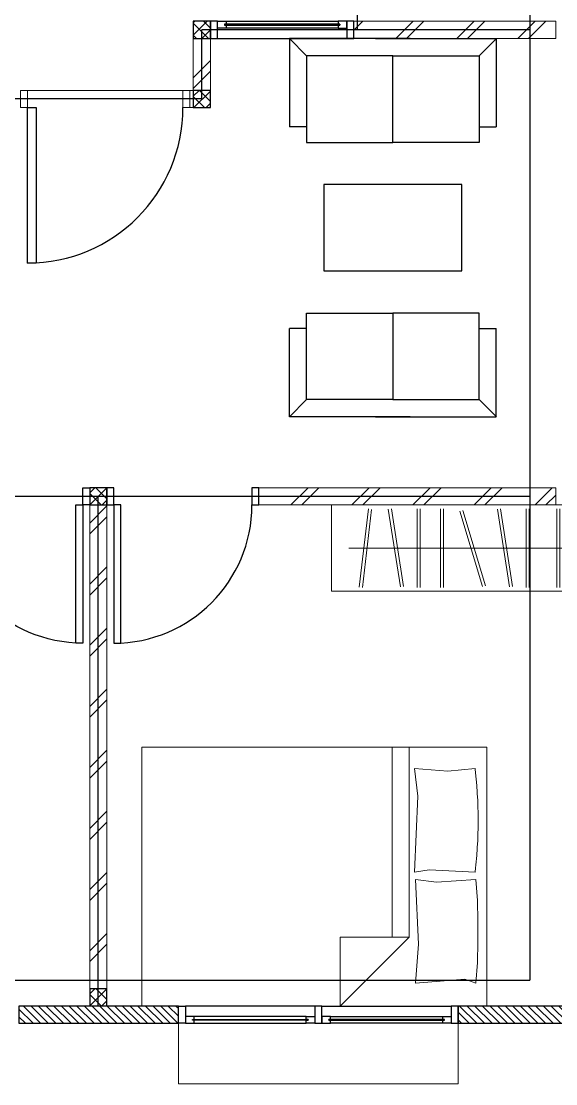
# Model space of a CAD drawing. Header units: millimetres. Extents: x -324 to 75, y -297 to 70.
# Drawn here: x -13.65 to -10.56, y 40.18 to 46.33 of the extents above; entities that cross this region are included whole.
import ezdxf

# ---------------------------------------------------------------- set-up
doc = ezdxf.new("R2010")
doc.units = ezdxf.units.MM
doc.layers.get('defpoints').update_dxf_attribs({"color": 1})
for name, color, linetype, lineweight in [('ars', 11, 'Continuous', 0), ('KOL', 1, 'Continuous', 30), ('KOLOM', 4, 'Continuous', 9), ('lan', 7, 'Continuous', 15), ('tem', 5, 'Continuous', 20)]:
    doc.layers.add(name, color=color, linetype=linetype, lineweight=lineweight)
doc.layers.add('as', color=1, linetype='Continuous', plot=False)
doc.layers.add('FURNITURE', color=68, linetype='Continuous')
doc.layers.add('Kusen', color=30, linetype='Continuous')
pattern_1 = [(45, (74.3438, -0.8551), (-0.1767767, 0.1767767), []), (45, (74.4063, -0.8551), (-0.1767767, 0.1767767), [])]

# ---------------------------------------------------------------- blocks, each defined once
blk = doc.blocks.new('T. J1')
at = {"layer": 'Kusen'}
for p, q in [((-0.7188, 0.1), (-0.0688, 0.1)), ((0.7212, 0.1), (0.0712, 0.1)), ((-0.0188, 0), (-0.7688, 0)), ((-0.0688, 0.06), (-0.7188, 0.06)), ((0.0212, 0), (0.7712, 0)), ((0.0712, 0.06), (0.7212, 0.06))]:
    blk.add_line(p, q, dxfattribs=at)
for points in [[(-0.8088, 0), (-0.7688, 0), (-0.7688, 0.1), (-0.8088, 0.1)], [(-0.0188, 0), (0.0212, 0), (0.0212, 0.1), (-0.0188, 0.1)], [(0.8112, 0), (0.7712, 0), (0.7712, 0.1), (0.8112, 0.1)]]:
    blk.add_lwpolyline(points, close=True, dxfattribs=at)
for points in [[(-0.7188, 0.0775), (-0.7188, 0.06), (-0.7688, 0.06), (-0.7688, 0.1), (-0.7188, 0.1), (-0.7188, 0.0825), (-0.7288, 0.0825), (-0.7288, 0.0775), (-0.7188, 0.0775)], [(-0.0688, 0.0775), (-0.0688, 0.06), (-0.0188, 0.06), (-0.0188, 0.1), (-0.0688, 0.1), (-0.0688, 0.0825), (-0.0588, 0.0825), (-0.0588, 0.0775), (-0.0688, 0.0775)], [(0.0712, 0.0775), (0.0712, 0.06), (0.0212, 0.06), (0.0212, 0.1), (0.0712, 0.1), (0.0712, 0.0825), (0.0612, 0.0825), (0.0612, 0.0775), (0.0712, 0.0775)], [(0.7212, 0.0775), (0.7212, 0.06), (0.7712, 0.06), (0.7712, 0.1), (0.7212, 0.1), (0.7212, 0.0825), (0.7312, 0.0825), (0.7312, 0.0775), (0.7212, 0.0775)]]:
    blk.add_lwpolyline(points, dxfattribs=at)
at = {"layer": 'Kusen', "color": 141}
for points in [[(-0.7288, 0.0775), (-0.0588, 0.0775), (-0.0588, 0.0825), (-0.7288, 0.0825)], [(0.7312, 0.0775), (0.0612, 0.0775), (0.0612, 0.0825), (0.7312, 0.0825)]]:
    blk.add_lwpolyline(points, close=True, dxfattribs=at)
blk = doc.blocks.new('P.80')
at = {"layer": 'Kusen'}
for points in [[(-69.8094, -74.8368), (-69.7694, -74.8368), (-69.7694, -74.0368), (-69.8094, -74.0368)], [(-70.6094, -74.9368), (-70.5694, -74.9368), (-70.5694, -74.8368), (-70.6094, -74.8368)], [(-69.7694, -74.9368), (-69.7294, -74.9368), (-69.7294, -74.8368), (-69.7694, -74.8368)]]:
    blk.add_lwpolyline(points, close=True, dxfattribs=at)
blk.add_arc((-69.7694, -74.8368), 0.8, 90, 180, dxfattribs=at)
blk = doc.blocks.new('K 10.10')
at = {"layer": 'ars'}
h = blk.add_hatch(dxfattribs=at)
h.set_pattern_fill('_USER', color=256, scale=0.05, angle=45, double=1, pattern_type=0)
h.set_pattern_definition([(45, (0, 0), (-0.035355339, 0.035355339), []), (135, (0, 0), (-0.035355339, -0.035355339), [])])
h.paths.add_polyline_path([(1560.5383, 1380.4069), (1560.6383, 1380.4069), (1560.6383, 1380.5069), (1560.5383, 1380.5069)])
at = {"layer": 'KOL'}
blk.add_lwpolyline([(1560.5383, 1380.4069), (1560.6383, 1380.4069), (1560.6383, 1380.5069), (1560.5383, 1380.5069)], close=True, dxfattribs=at)
blk = doc.blocks.new('P-90')
at = {"layer": 'Kusen'}
blk.add_lwpolyline([(374.6908, -21.5979), (374.7408, -21.5979), (374.7408, -22.4979), (374.6908, -22.4979)], close=True, dxfattribs=at)
at = {"layer": 'Kusen', "lineweight": 9}
for points in [[(373.8008, -22.4979), (373.8408, -22.4979), (373.8408, -22.5979), (373.8008, -22.5979)], [(374.7408, -22.4979), (374.7808, -22.4979), (374.7808, -22.5979), (374.7408, -22.5979)]]:
    blk.add_lwpolyline(points, close=True, dxfattribs=at)
at = {"layer": 'Kusen'}
blk.add_arc((374.7408, -22.4979), 0.9, 90, 180, dxfattribs=at)
blk = doc.blocks.new('BED1')
at = {"color": 0, "linetype": 'Continuous'}
for points in [[(1.9976, 0), (1.9976, 1.4976), (0, 1.4976), (0, 0), (1.9976, 0)], [(1.5484, 1.0993), (1.1489, 1.0993), (1.1489, 1.4976), (1.5484, 1.0993)], [(1.9346, 1.3656), (1.9443, 1.2458), (1.9467, 1.1259), (1.9467, 1.0061), (1.9443, 0.8862), (1.9346, 0.7663), (1.707, 0.7809), (1.586, 0.7663), (1.6017, 1.1404), (1.586, 1.3656), (1.8717, 1.3426), (1.9346, 1.3656)], [(1.4492, 1.0993), (1.4492, 0)], [(1.5484, 1.0993), (1.5484, 0)], [(1.9298, 0.1235), (1.7724, 0.138), (1.5799, 0.1235), (1.5981, 0.2833), (1.5799, 0.7228), (1.6634, 0.7094), (1.9298, 0.7228)], [(1.9298, 0.1235), (1.931, 0.1332), (1.9322, 0.1429), (1.9334, 0.1513), (1.9346, 0.161), (1.9346, 0.1707), (1.9358, 0.1804), (1.937, 0.1889), (1.9383, 0.1985), (1.9383, 0.2082), (1.9395, 0.2179), (1.9407, 0.2264), (1.9407, 0.2361), (1.9419, 0.2458), (1.9419, 0.2542), (1.9431, 0.2639), (1.9431, 0.2736), (1.9443, 0.2833), (1.9443, 0.2918), (1.9455, 0.3015), (1.9455, 0.3111), (1.9455, 0.3208), (1.9467, 0.3293), (1.9467, 0.339), (1.9467, 0.3487), (1.9467, 0.3584), (1.9479, 0.3668), (1.9479, 0.3765), (1.9479, 0.3862), (1.9479, 0.3959), (1.9479, 0.4044), (1.9479, 0.414), (1.9479, 0.4237), (1.9479, 0.4334), (1.9479, 0.4419), (1.9479, 0.4516), (1.9479, 0.4613), (1.9479, 0.4709), (1.9479, 0.4794), (1.9467, 0.4891), (1.9467, 0.4988), (1.9467, 0.5085), (1.9467, 0.5169), (1.9455, 0.5266), (1.9455, 0.5363), (1.9455, 0.546), (1.9443, 0.5545), (1.9443, 0.5642), (1.9431, 0.5738), (1.9431, 0.5835), (1.9419, 0.592), (1.9419, 0.6017), (1.9407, 0.6114), (1.9407, 0.6199), (1.9395, 0.6295), (1.9383, 0.6392), (1.9383, 0.6489), (1.937, 0.6574), (1.9358, 0.6671), (1.9346, 0.6768), (1.9346, 0.6864), (1.9334, 0.6949), (1.9322, 0.7046), (1.931, 0.7143), (1.9298, 0.7228)]]:
    blk.add_lwpolyline(points, dxfattribs=at)
blk = doc.blocks.new('LEMARI1')
for points in [[(0.6998, 0.4988), (-0.6998, 0.4988)], [(-0.6998, 0), (0.6998, 0), (0.6998, 0.4988), (-0.6998, 0.4988), (-0.6998, 0)], [(-0.5387, 0.4758), (-0.4855, 0.023)], [(-0.4685, 0.0254), (-0.5206, 0.477)], [(-0.3002, 0.4746), (-0.3705, 0.0242)], [(-0.3523, 0.0218), (-0.2821, 0.4709)], [(-0.2034, 0.477), (-0.2034, 0.0218)], [(-0.1852, 0.0218), (-0.1852, 0.477)], [(-0.0678, 0.477), (-0.0678, 0.0218)], [(-0.0496, 0.0218), (-0.0496, 0.477)], [(0.1755, 0.4722), (0.0436, 0.0363)], [(0.0605, 0.0315), (0.1937, 0.4673)], [(0.3317, 0.4746), (0.2627, 0.0242)], [(0.2797, 0.0218), (0.3499, 0.4709)], [(0.4286, 0.477), (0.4286, 0.0218)], [(0.4467, 0.0218), (0.4467, 0.477)], [(0.6053, 0.477), (0.6053, 0.0218)], [(0.6235, 0.0218), (0.6235, 0.477)], [(0.6998, 0.2494), (-0.5993, 0.2494)]]:
    blk.add_lwpolyline(points)
blk = doc.blocks.new('tamu02')
at = {"linetype": 'Continuous'}
for points in [[(-0.5005, 1.2448), (-0.5998, 1.3453)], [(0.1005, 1.3453), (-0.5985, 1.3453), (-0.5985, 0.8339)], [(-0.0993, 1.3453), (0.5998, 1.3453), (0.5998, 0.8339)], [(0.5005, 1.2448), (0.5998, 1.3453)], [(-0.4993, 0.7444), (0, 0.7444), (0, 1.2448), (-0.4993, 1.2448), (-0.4993, 0.7444)], [(0.5005, 0.7444), (0, 0.7444), (0, 1.2448), (0.5005, 1.2448), (0.5005, 0.7444)], [(-0.4993, 0.8339), (-0.5985, 0.8339)], [(0.5005, 0.8339), (0.5998, 0.8339)], [(-0.4993, -0.2444), (0, -0.2444), (0, -0.7448), (-0.4993, -0.7448), (-0.4993, -0.2444)], [(0.5005, -0.2444), (0, -0.2444), (0, -0.7448), (0.5005, -0.7448), (0.5005, -0.2444)], [(0.1005, -0.8453), (-0.5985, -0.8453), (-0.5985, -0.3339)], [(-0.4993, -0.3339), (-0.5985, -0.3339)], [(-0.0993, -0.8453), (0.5998, -0.8453), (0.5998, -0.3339)], [(0.5005, -0.3339), (0.5998, -0.3339)], [(-0.5005, -0.7448), (-0.5998, -0.8453)], [(0.5005, -0.7448), (0.5998, -0.8453)]]:
    blk.add_lwpolyline(points, dxfattribs=at)
blk.add_lwpolyline([(0.4, 0.5), (0.4, 0), (-0.4, 0), (-0.4, 0.5), (0.4, 0.5)])
blk = doc.blocks.new('T. J2')
at = {"layer": 'Kusen'}
for p, q in [((-0.3692, 0.1), (0.2808, 0.1)), ((-0.4192, 0), (0.3308, 0)), ((0.2808, 0.06), (-0.3692, 0.06))]:
    blk.add_line(p, q, dxfattribs=at)
for points in [[(-0.4592, 0), (-0.4192, 0), (-0.4192, 0.1), (-0.4592, 0.1)], [(0.3308, 0), (0.3708, 0), (0.3708, 0.1), (0.3308, 0.1)]]:
    blk.add_lwpolyline(points, close=True, dxfattribs=at)
for points in [[(-0.3692, 0.0775), (-0.3692, 0.06), (-0.4192, 0.06), (-0.4192, 0.1), (-0.3692, 0.1), (-0.3692, 0.0825), (-0.3792, 0.0825), (-0.3792, 0.0775), (-0.3692, 0.0775)], [(0.2808, 0.0775), (0.2808, 0.06), (0.3308, 0.06), (0.3308, 0.1), (0.2808, 0.1), (0.2808, 0.0825), (0.2908, 0.0825), (0.2908, 0.0775), (0.2808, 0.0775)]]:
    blk.add_lwpolyline(points, dxfattribs=at)
at = {"layer": 'Kusen', "color": 141}
blk.add_lwpolyline([(-0.3792, 0.0775), (0.2908, 0.0775), (0.2908, 0.0825), (-0.3792, 0.0825)], close=True, dxfattribs=at)
blk = doc.blocks.new('A-2')
at = {"layer": 'ars'}
h = blk.add_hatch(dxfattribs=at)
h.set_pattern_fill('TEMBOK', color=256, scale=0.25)
h.set_pattern_definition([(45, (73.7938, -3.5551), (-0.1767767, 0.1767767), []), (45, (73.8563, -3.5551), (-0.1767767, 0.1767767), [])])
h.paths.add_polyline_path([(42.06, 48.5695), (40.89, 48.5695), (40.89, 48.4695), (42.06, 48.4695)])
h = blk.add_hatch(dxfattribs=at)
h.set_pattern_fill('ANSI31', color=256, scale=0.25, angle=180, style=0)
h.set_pattern_definition([(315, (42.26, 7.669545), (-0.022097087, -0.022097087), [])])
h.paths.add_polyline_path([(41.495, 42.7695), (42.16, 42.7695), (42.26, 42.7695), (42.26, 48.5695), (42.16, 48.5695), (42.16, 42.8695), (41.495, 42.8695)])
h = blk.add_hatch(dxfattribs=at)
h.set_pattern_fill('TEMBOK', color=256, scale=0.25)
h.set_pattern_definition([(45, (73.7438, -7.2551), (-0.1767767, 0.1767767), []), (45, (73.8063, -7.2551), (-0.1767767, 0.1767767), [])])
h.paths.add_polyline_path([(39.96, 48.4695), (40.06, 48.4695), (40.06, 48.1695), (39.96, 48.1695)])
h = blk.add_hatch(dxfattribs=at)
h.set_pattern_fill('TEMBOK', color=256, scale=0.25)
h.set_pattern_definition(pattern_1)
h.paths.add_polyline_path([(42.06, 45.8695), (40.34, 45.8695), (40.34, 45.7695), (42.06, 45.7695)])
h = blk.add_hatch(dxfattribs=at)
h.set_pattern_fill('TEMBOK', color=256, scale=0.25)
h.set_pattern_definition(pattern_1)
h.paths.add_polyline_path([(39.36, 45.7695), (39.46, 45.7695), (39.46, 42.9695), (39.36, 42.9695)])
h = blk.add_hatch(dxfattribs=at)
h.set_pattern_fill('ANSI31', color=256, scale=0.25, angle=180, style=0)
h.set_pattern_definition([(135, (-449.867725, -326.73004), (0.0220970869, 0.0220970869), [])])
h.paths.add_polyline_path([(39.875, 42.8695), (38.95, 42.8695), (38.95, 42.7695), (39.875, 42.7695)])
at = {"layer": 'as'}
for p, q in [((41.91, 56.1195), (41.91, 43.0195)), ((40.91, 50.6195), (40.91, 48.5195)), ((40.01, 48.1195), (40.01, 48.5195)), ((41.91, 48.5195), (40.01, 48.5195)), ((40.01, 48.1195), (38.91, 48.1195)), ((41.91, 45.8195), (35.71, 45.8195)), ((39.41, 42.8695), (39.41, 45.8195)), ((-32.49, 43.0195), (41.91, 43.0195))]:
    blk.add_line(p, q, dxfattribs=at)
at = {"layer": 'KOL'}
blk.add_lwpolyline([(41.495, 42.7695), (42.16, 42.7695), (42.26, 42.7695), (42.26, 48.5695), (42.16, 48.5695), (42.16, 42.8695), (41.495, 42.8695), (41.495, 42.7695)], dxfattribs=at)
blk.add_lwpolyline([(39.875, 42.8695), (38.95, 42.8695), (38.95, 42.7695), (39.875, 42.7695)], close=True, dxfattribs=at)
at = {"layer": 'lan'}
for p, q in [((39, 48.1695), (39.9, 48.1695)), ((39.875, 42.7695), (39.875, 42.4195)), ((41.495, 42.7695), (41.495, 42.4195)), ((39.875, 42.4195), (41.495, 42.4195))]:
    blk.add_line(p, q, dxfattribs=at)
at = {"layer": 'tem'}
for points in [[(40.89, 48.4695), (42.06, 48.4695), (42.06, 48.5695), (40.89, 48.5695)], [(39.96, 48.4695), (40.06, 48.4695), (40.06, 48.1695), (39.96, 48.1695)], [(39.94, 48.1695), (39.96, 48.1695), (39.96, 48.0695), (39.94, 48.0695)], [(40.34, 45.7695), (42.06, 45.7695), (42.06, 45.8695), (40.34, 45.8695)], [(39.46, 45.7695), (39.36, 45.7695), (39.36, 42.9695), (39.46, 42.9695)]]:
    blk.add_lwpolyline(points, close=True, dxfattribs=at)
at = {"layer": 'ars', "xscale": -1, "rotation": 180}
for name, p in [('LEMARI1', (41.4602, 45.7695)), ('BED1', (39.6624, 44.3671))]:
    blk.add_blockref(name, p, dxfattribs=at)
at = {"layer": 'FURNITURE', "xscale": -1}
blk.add_blockref('tamu02', (41.1166, 47.1242), dxfattribs=at)
at = {"layer": 'KOLOM', "extrusion": (0, 0, -1), "xscale": -1, "zscale": -1}
for p in [(1520.5783, -1331.9373), (1520.5783, -1332.3373), (1521.1783, -1334.6373), (1521.1783, -1337.5373)]:
    blk.add_blockref('K 10.10', p, dxfattribs=at)
at = {"layer": 'Kusen'}
blk.add_blockref('T. J2', (40.5192, 48.4695), dxfattribs=at)
at = {"layer": 'Kusen', "rotation": 180}
for name, p in [('P-90', (413.7408, 25.5717)), ('P.80', (-30.2694, -29.0673)), ('T. J1', (40.6861, 42.8695))]:
    blk.add_blockref(name, p, dxfattribs=at)
at = {"layer": 'Kusen', "xscale": -1, "rotation": 180}
blk.add_blockref('P.80', (109.0894, -29.0673), dxfattribs=at)

msp = doc.modelspace()

# ---------------------------------------------------------------- block references
at = {"layer": 'defpoints'}
msp.add_blockref('A-2', (-52.6163, -2.2441), dxfattribs=at)

doc.saveas('drawing.dxf')
